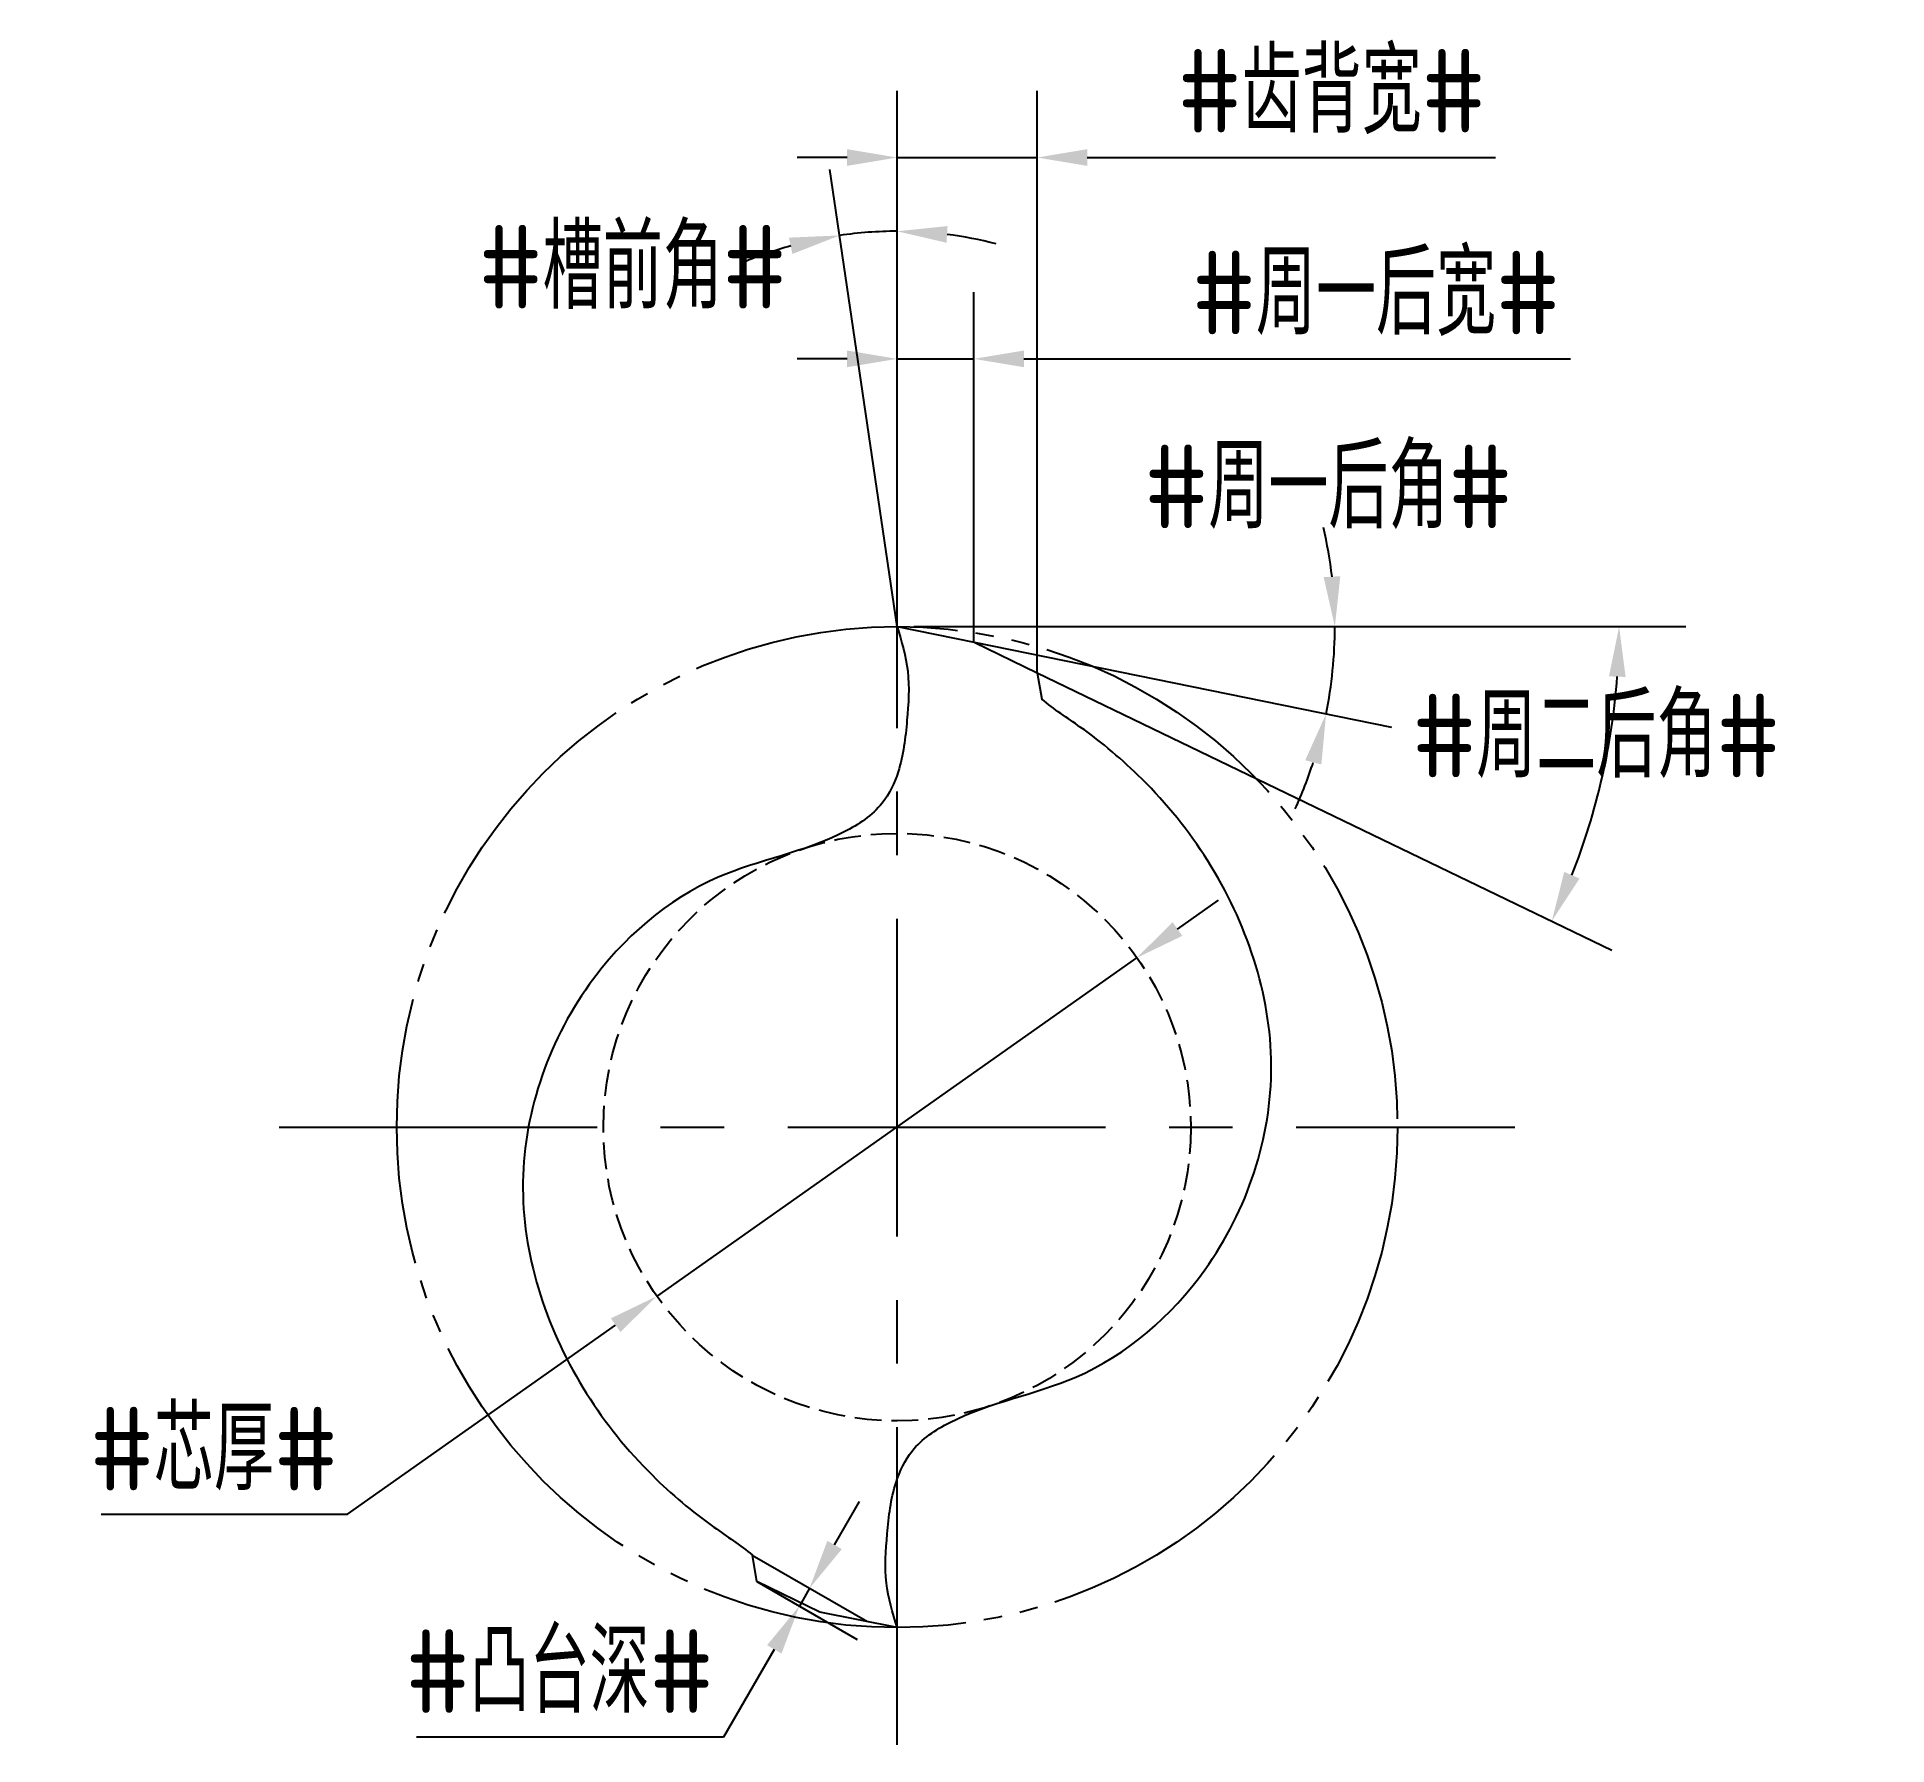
# Model space of a CAD drawing. Header units: millimetres. Extents: x 159.2 to 214.7, y 67.4 to 118.6.
import ezdxf

# ---------------------------------------------------------------- set-up
doc = ezdxf.new("R2010")
doc.units = ezdxf.units.MM
for name, pattern in [('ACAD_ISO04W100', [30, 24, -3, 0, -3]), ('BANKLINE1', [5.5, 4, -1.5]), ('CENTER', [50.8, 31.75, -6.35, 6.35, -6.35]), ('JIS_09_08', [10.75, 8, -0.55, 0.55, -0.55, 0.55, -0.55])]:
    doc.linetypes.add(name, pattern=pattern)
for name, color, linetype in [('中心线', 2, 'ACAD_ISO04W100'), ('标注', 7, 'Continuous'), ('虚线轮廓', 1, 'Continuous'), ('轮廓', 4, 'Continuous')]:
    doc.layers.add(name, color=color, linetype=linetype)
doc.styles.add('CFST0', font='gbenor.shx', dxfattribs={"bigfont": 'gbcbig.shx'})
doc.dimstyles.new('TYToolDesignC1-1', dxfattribs={"dimtxt": 2.5, "dimasz": 1.5, "dimexe": 2, "dimexo": 0, "dimtad": 1, "dimtoh": 1, "dimdec": 3, "dimdsep": 46, "dimtxsty": 'CFST0', "dimcen": 2.502, "dimclrd": 3, "dimclre": 3, "dimclrt": 3, "dimazin": 2, "dimtfac": 1, "dimtdec": 3, "dimtmove": 0, "dimatfit": 3, "dimfxl": 1, "dimarcsym": 0})

# ---------------------------------------------------------------- blocks, each defined once
blk = doc.blocks.new('*D1')
at = {"layer": 'Defpoints', "color": 0, "transparency": 16777216}
for p in [(192.18, 91.012), (177.79, 80.868)]:
    blk.add_point(p, dxfattribs=at)
at = {"layer": '标注', "color": 3, "lineweight": -2, "transparency": 16777216}
for p, q in [((193.406, 91.877), (194.632, 92.741)), ((192.18, 91.012), (177.79, 80.868)), ((168.529, 74.339), (176.564, 80.003)), ((161.139, 74.339), (168.529, 74.339))]:
    blk.add_line(p, q, dxfattribs=at)
at = {"layer": '标注', "color": 3, "transparency": 16777216}
for points in [[(193.262, 92.081), (193.55, 91.672), (192.18, 91.012)], [(176.42, 80.208), (176.708, 79.799), (177.79, 80.868)]]:
    blk.add_solid(points, dxfattribs=at)
at = {"layer": '标注', "color": 3, "transparency": 16777216, "insert": (164.521, 76.296), "char_height": 2.5, "attachment_point": 5, "style": 'CFST0'}
blk.add_mtext('#芯厚#', dxfattribs=at)
blk = doc.blocks.new('*D3')
at = {"layer": 'Defpoints', "color": 0, "transparency": 16777216}
for p in [(184.424, 112.776), (185, 100.94), (185, 100.94), (185, 100), (185.26, 99.17)]:
    blk.add_point(p, dxfattribs=at)
at = {"layer": '标注', "color": 3, "lineweight": -2, "transparency": 16777216}
for q in [(182.987, 114.643), (185, 114.79)]:
    blk.add_line((185, 100.94), q, dxfattribs=at)
for start, end in [(90, 98.3566), (75.4856, 82.7428), (105.6138, 112.871)]:
    blk.add_arc((185, 100.94), 11.85, start, end, dxfattribs=at)
at = {"layer": '标注', "color": 3, "transparency": 16777216}
for points in [[(181.759, 112.598), (181.862, 112.109), (183.278, 112.665)], [(186.481, 112.446), (186.513, 112.945), (185, 112.79)]]:
    blk.add_solid(points, dxfattribs=at)
at = {"layer": '标注', "color": 3, "transparency": 16777216, "insert": (177.074, 111.707), "char_height": 2.5, "attachment_point": 5, "style": 'CFST0'}
blk.add_mtext('#槽前角#', dxfattribs=at)
blk = doc.blocks.new('*D6')
at = {"layer": 'Defpoints', "color": 0, "transparency": 16777216}
for p in [(185, 100.94), (185, 100.94), (185.5, 100.94), (187.31, 100.47), (198.005, 99.189)]:
    blk.add_point(p, dxfattribs=at)
at = {"layer": '标注', "color": 3, "lineweight": -2, "transparency": 16777216}
for p, q in [((185.5, 100.94), (200.123, 100.94)), ((187.31, 100.47), (199.819, 97.925))]:
    blk.add_line(p, q, dxfattribs=at)
for start, end in [(6.5529, 13.1057), (348.4994, 0), (335.3937, 341.9465)]:
    blk.add_arc((185, 100.94), 13.123, start, end, dxfattribs=at)
at = {"layer": '标注', "color": 3, "transparency": 16777216}
for points in [[(198.286, 102.452), (197.787, 102.423), (198.123, 100.94)], [(197.235, 96.937), (197.718, 96.809), (197.859, 98.324)]]:
    blk.add_solid(points, dxfattribs=at)
at = {"layer": '标注', "color": 3, "transparency": 16777216, "insert": (197.93, 105.124), "char_height": 2.5, "attachment_point": 5, "style": 'CFST0'}
blk.add_mtext('#周一后角#', dxfattribs=at)
blk = doc.blocks.new('*D7')
at = {"layer": 'Defpoints', "color": 0, "transparency": 16777216}
for p in [(186.34, 100.94), (186.34, 100.94), (187, 100.94), (189.2, 99.56), (206.416, 97.909)]:
    blk.add_point(p, dxfattribs=at)
at = {"layer": '标注', "color": 3, "lineweight": -2, "transparency": 16777216}
for p, q in [((187, 100.94), (208.644, 100.94)), ((189.2, 99.56), (206.428, 91.247))]:
    blk.add_line(p, q, dxfattribs=at)
blk.add_arc((186.34, 100.94), 20.304, 338.4757, 355.7661, dxfattribs=at)
at = {"layer": '标注', "color": 3, "transparency": 16777216}
for points in [[(206.339, 99.45), (206.838, 99.432), (206.644, 100.94)], [(205.457, 93.39), (204.999, 93.591), (204.626, 92.117)]]:
    blk.add_solid(points, dxfattribs=at)
at = {"layer": '标注', "color": 3, "transparency": 16777216, "insert": (205.96, 97.658), "char_height": 2.5, "attachment_point": 5, "style": 'CFST0'}
blk.add_mtext('#周二后角#', dxfattribs=at)
blk = doc.blocks.new('*D5')
at = {"layer": 'Defpoints', "color": 0, "transparency": 16777216}
for p in [(187.3, 108.966), (185, 100.94), (187.3, 100.47)]:
    blk.add_point(p, dxfattribs=at)
at = {"layer": '标注', "color": 3, "lineweight": -2, "transparency": 16777216}
for p, q in [((185, 100.94), (185, 110.966)), ((187.3, 100.47), (187.3, 110.966)), ((183.5, 108.966), (182, 108.966)), ((185, 108.966), (187.3, 108.966)), ((188.8, 108.966), (205.183, 108.966))]:
    blk.add_line(p, q, dxfattribs=at)
at = {"layer": '标注', "color": 3, "transparency": 16777216}
for points in [[(183.5, 109.216), (183.5, 108.716), (185, 108.966)], [(188.8, 109.216), (188.8, 108.716), (187.3, 108.966)]]:
    blk.add_solid(points, dxfattribs=at)
at = {"layer": '标注', "color": 3, "transparency": 16777216, "insert": (199.355, 110.924), "char_height": 2.5, "attachment_point": 5, "style": 'CFST0'}
blk.add_mtext('#周一后宽#', dxfattribs=at)
blk = doc.blocks.new('*D4')
at = {"layer": 'Defpoints', "color": 0, "transparency": 16777216}
for p in [(189.2, 115), (185, 100.94), (189.2, 99.56)]:
    blk.add_point(p, dxfattribs=at)
at = {"layer": '标注', "color": 3, "lineweight": -2, "transparency": 16777216}
for p, q in [((185, 100.94), (185, 117)), ((189.2, 99.56), (189.2, 117)), ((183.5, 115), (182, 115)), ((185, 115), (189.2, 115)), ((190.7, 115), (202.943, 115))]:
    blk.add_line(p, q, dxfattribs=at)
at = {"layer": '标注', "color": 3, "transparency": 16777216}
for points in [[(183.5, 115.25), (183.5, 114.75), (185, 115)], [(190.7, 115.25), (190.7, 114.75), (189.2, 115)]]:
    blk.add_solid(points, dxfattribs=at)
at = {"layer": '标注', "color": 3, "transparency": 16777216, "insert": (198.026, 116.972), "char_height": 2.5, "attachment_point": 5, "style": 'CFST0'}
blk.add_mtext('#齿背宽#', dxfattribs=at)
blk = doc.blocks.new('*D2')
at = {"layer": 'Defpoints', "color": 0, "transparency": 16777216}
for p in [(180.66, 73.11), (180.8, 72.32), (182.07, 71.587)]:
    blk.add_point(p, dxfattribs=at)
at = {"layer": '标注', "color": 3, "lineweight": -2, "transparency": 16777216}
for p, q in [((183.127, 73.418), (183.877, 74.717)), ((180.66, 73.11), (184.109, 71.119)), ((180.8, 72.32), (183.802, 70.587)), ((182.377, 72.119), (182.07, 71.587)), ((181.32, 70.288), (179.8, 67.657)), ((179.8, 67.657), (170.591, 67.657))]:
    blk.add_line(p, q, dxfattribs=at)
at = {"layer": '标注', "color": 3, "transparency": 16777216}
for points in [[(182.91, 73.543), (183.343, 73.293), (182.377, 72.119)], [(181.103, 70.413), (181.536, 70.163), (182.07, 71.587)]]:
    blk.add_solid(points, dxfattribs=at)
at = {"layer": '标注', "color": 3, "transparency": 16777216, "insert": (174.883, 69.628), "char_height": 2.5, "attachment_point": 5, "style": 'CFST0'}
blk.add_mtext('#凸台深#', dxfattribs=at)

msp = doc.modelspace()

# ---------------------------------------------------------------- linework, layer by layer
at = {"layer": '中心线', "linetype": 'CENTER', "ltscale": 0.3}
for p, q in [((185, 67.422), (185, 104.458)), ((166.482, 85.94), (203.518, 85.94))]:
    msp.add_line(p, q, dxfattribs=at)
at = {"layer": '虚线轮廓', "color": 7, "linetype": 'JIS_09_08'}
msp.add_circle((185, 85.94), 15, dxfattribs=at)
at = {"layer": '虚线轮廓', "color": 7, "linetype": 'BANKLINE1', "ltscale": 0.2}
msp.add_circle((185, 85.94), 8.8047, dxfattribs=at)
at = {"layer": '轮廓', "linetype": 'Continuous'}
for p, q in [((185, 100.94), (187.311, 100.4721)), ((187.311, 100.4721), (189.2, 99.5574)), ((182.689, 71.4079), (180.8, 72.3226)), ((185, 70.94), (182.689, 71.4079))]:
    msp.add_line(p, q, dxfattribs=at)
at = {"layer": '轮廓'}
for p, q in [((189.2, 99.5574), (189.3389, 98.7696)), ((180.8, 72.3226), (180.6611, 73.1104))]:
    msp.add_line(p, q, dxfattribs=at)
at = {"layer": '轮廓', "linetype": 'Continuous'}
for points in [[(185, 100.94), (185.1324, 100.4977), (185.4066, 99.5817), (185.3035, 98.0963), (185.1529, 96.7377), (184.5597, 95.481), (182.687, 94.2435), (179.1748, 93.6942), (175.0623, 90.1262), (173.0517, 84.0902), (174.8988, 78.7327), (177.428, 75.6183), (179.2169, 74.1077), (180.2993, 73.4181), (180.6611, 73.1104)], [(185, 70.94), (184.8676, 71.3823), (184.5934, 72.2983), (184.6965, 73.7837), (184.8471, 75.1423), (185.4403, 76.399), (187.313, 77.6365), (190.8252, 78.1858), (194.9377, 81.7538), (196.9483, 87.7898), (195.1012, 93.1473), (192.572, 96.2617), (190.7831, 97.7723), (189.7007, 98.4619), (189.3389, 98.7696)]]:
    msp.add_open_spline(points, degree=3, knots=[0, 0, 0, 0, 1.373864, 2.8452398, 4.4133946, 5.4666549, 6.88846, 10.9045266, 15.9327156, 22.3647847, 28.7912378, 31.9423785, 34.3556877, 35.7805091, 35.7805091, 35.7805091, 35.7805091], dxfattribs=at)

# ---------------------------------------------------------------- dimensions: what is measured, and where the dimension line sits
at = {"layer": '标注'}
for base, p2, text, picture, middle in [((189.2, 115), (189.2, 99.56), '#齿背宽#', '*D4', (198.0256, 115)), ((187.3, 108.9658), (187.3, 100.47), '#周一后宽#', '*D5', (199.3554, 108.9658))]:
    dim = msp.add_linear_dim(base=base, p1=(185, 100.94), p2=p2, text=text, dimstyle='TYToolDesignC1-1', dxfattribs=at)
    dim.commit()
    dim.dimension.update_dxf_attribs({"geometry": picture, "text_midpoint": middle, "dimtype": 160})
for base, line1, line2, text, picture, middle in [((184.4241, 112.7764), ((185, 100.94), (185, 100)), ((185, 100.94), (185.26, 99.17)), '#槽前角#', '*D3', (177.0738, 109.7495)), ((198.0053, 99.1892), ((185, 100.94), (187.31, 100.47)), ((185, 100.94), (185.5, 100.94)), '#周一后角#', '*D6', (197.93, 103.18)), ((206.4162, 97.9088), ((186.34, 100.94), (189.2, 99.56)), ((186.34, 100.94), (187, 100.94)), '#周二后角#', '*D7', (205.9596, 95.714))]:
    dim = msp.add_angular_dim_2l(base=base, line1=line1, line2=line2, text=text, dimstyle='TYToolDesignC1-1', dxfattribs=at)
    dim.commit()
    dim.dimension.update_dxf_attribs({"geometry": picture, "text_midpoint": middle, "dimtype": 162})
dim = msp.add_diameter_dim_2p(p1=(192.1802, 91.0124), p2=(177.7898, 80.8676), text='#芯厚#', dimstyle='TYToolDesignC1-1', dxfattribs=at)
dim.commit()
dim.dimension.update_dxf_attribs({"geometry": '*D1', "text_midpoint": (164.5213, 74.3387), "dimtype": 163})
dim = msp.add_linear_dim(base=(182.0695, 71.587), p1=(180.66, 73.11), p2=(180.8, 72.32), angle=240, text='#凸台深#', dimstyle='TYToolDesignC1-1', dxfattribs=at)
dim.commit()
dim.dimension.update_dxf_attribs({"geometry": '*D2', "text_midpoint": (174.8831, 67.6567), "dimtype": 160})

doc.saveas('drawing.dxf')
